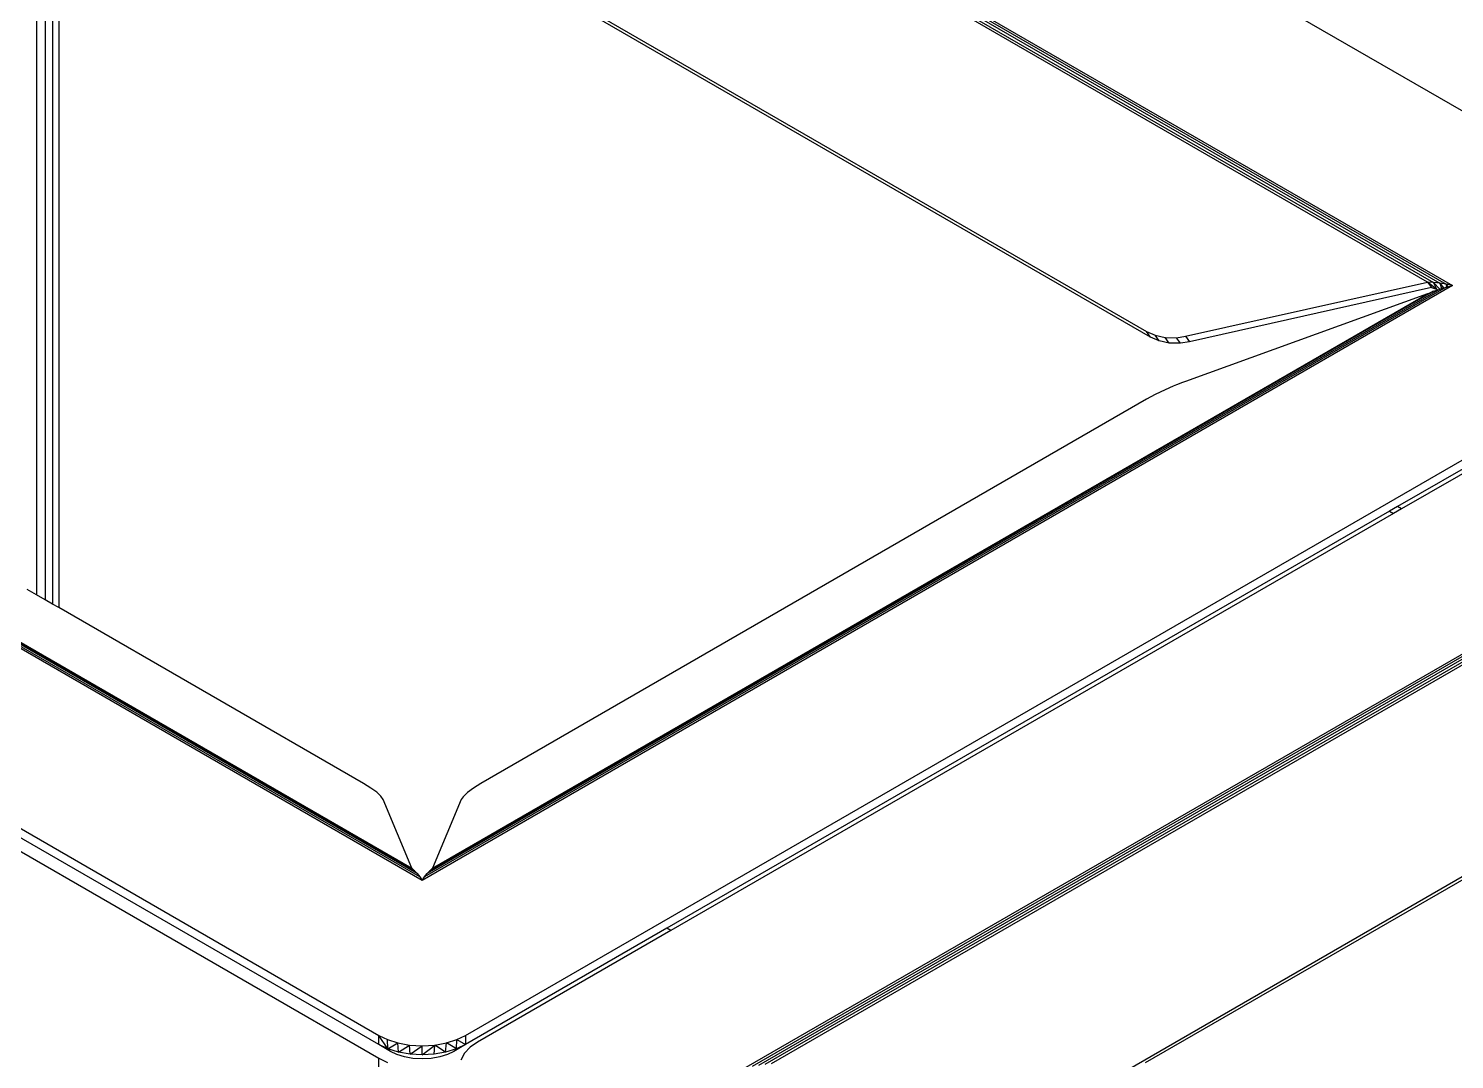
# Model space of a CAD drawing. Header units: millimetres. Extents: x 153 to 4750, y 92 to 3343.
# Drawn here: x 3562.4 to 3817.7, y 2671.5 to 2856.1 of the extents above; entities that cross this region are included whole.
import ezdxf

# ---------------------------------------------------------------- set-up
doc = ezdxf.new("R2010")
doc.units = ezdxf.units.MM

msp = doc.modelspace()

# ---------------------------------------------------------------- linework, layer by layer
for p, q in [((3865.5, 2814.59), (3569.93, 2985.24)), ((3562.15, 2957.46), (3817.39, 2810.1)), ((3562.59, 2956.78), (3816.25, 2810.33)), ((3563.04, 2956.04), (3815.11, 2810.51)), ((3563.5, 2955.26), (3813.99, 2810.64)), ((3812.88, 2810.74), (3563.98, 2954.44)), ((3572.64, 2911.54), (3762.6, 2801.87)), ((3563.79, 2908.52), (3563.79, 2754.73)), ((3763.31, 2800.86), (3573.35, 2910.53)), ((3565.33, 2908.24), (3565.33, 2753.84)), ((3566.69, 2907.8), (3566.69, 2753.06)), ((3567.81, 2907.26), (3567.81, 2752.41)), ((3632.86, 2703.56), (3377.62, 2850.92)), ((3632.42, 2704.19), (3378.77, 2850.64)), ((3631.97, 2704.77), (3379.9, 2850.3)), ((3631.51, 2705.29), (3381.03, 2849.91)), ((3382.14, 2849.45), (3631.04, 2705.75)), ((3329.51, 2846.43), (3625.09, 2675.79)), ((3625.09, 2674.15), (3329.51, 2844.8)), ((3329.51, 2842.35), (3625.09, 2671.7)), ((3817.39, 2810.1), (3632.86, 2703.56)), ((3816.25, 2809.82), (3633.31, 2704.19)), ((3815.11, 2809.48), (3633.75, 2704.77)), ((3813.99, 2809.08), (3634.21, 2705.29)), ((3769.58, 2801.02), (3812.88, 2810.74)), ((3813.59, 2809.73), (3770.28, 2800.02)), ((3814.53, 2809.45), (3812.88, 2810.74)), ((3812.88, 2810.74), (3813.59, 2809.73)), ((3813.99, 2810.64), (3812.88, 2810.74)), ((3812.88, 2808.63), (3813.99, 2809.08)), ((3813.59, 2809.73), (3814.53, 2809.45)), ((3813.99, 2810.64), (3815.11, 2809.48)), ((3815.11, 2810.51), (3813.99, 2810.64)), ((3813.99, 2810.64), (3814.53, 2809.45)), ((3813.99, 2809.08), (3814.78, 2809.36)), ((3814.53, 2809.45), (3814.78, 2809.36)), ((3814.78, 2809.36), (3815.11, 2809.48)), ((3815.11, 2810.51), (3815.76, 2809.67)), ((3816.25, 2810.33), (3815.11, 2810.51)), ((3815.11, 2810.51), (3815.37, 2809.56)), ((3815.11, 2809.48), (3815.37, 2809.56)), ((3815.37, 2809.56), (3815.76, 2809.67)), ((3815.76, 2809.67), (3816.25, 2809.82)), ((3816.25, 2810.33), (3816.52, 2809.88)), ((3817.39, 2810.1), (3816.25, 2810.33)), ((3816.25, 2810.33), (3816.31, 2809.83)), ((3816.25, 2809.82), (3816.31, 2809.83)), ((3816.31, 2809.83), (3816.52, 2809.88)), ((3816.52, 2809.88), (3817.39, 2810.1)), ((3634.69, 2705.75), (3812.88, 2808.63)), ((3812.88, 2808.63), (3769.58, 2792.93)), ((3640.64, 2675.79), (3865.5, 2805.61)), ((3762.6, 2801.87), (3764.13, 2801.19)), ((3763.31, 2800.86), (3762.6, 2801.87)), ((3764.13, 2801.19), (3765.94, 2800.8)), ((3764.84, 2800.18), (3764.13, 2801.19)), ((3764.84, 2800.18), (3763.31, 2800.86)), ((3766.64, 2799.79), (3764.84, 2800.18)), ((3765.94, 2800.8), (3767.95, 2800.77)), ((3766.64, 2799.79), (3765.94, 2800.8)), ((3768.66, 2799.77), (3766.64, 2799.79)), ((3767.95, 2800.77), (3769.58, 2801.02)), ((3768.66, 2799.77), (3767.95, 2800.77)), ((3770.28, 2800.02), (3768.66, 2799.77)), ((3769.58, 2801.02), (3770.28, 2800.02)), ((3765.94, 2791.45), (3764.13, 2790.58)), ((3767.35, 2792.06), (3765.94, 2791.45)), ((3767.95, 2792.31), (3767.35, 2792.06)), ((3769.03, 2792.72), (3767.95, 2792.31)), ((3769.58, 2792.93), (3769.03, 2792.72)), ((3762.6, 2789.76), (3643.35, 2720.91)), ((3764.13, 2790.58), (3762.6, 2789.76)), ((3825.2, 2780.71), (3807.52, 2770.5)), ((3825.2, 2779.89), (3808.23, 2770.09)), ((3690.87, 2670.07), (3875.4, 2776.61)), ((3692.01, 2670.3), (3874.97, 2775.9)), ((3693.15, 2670.48), (3874.51, 2775.19)), ((3694.28, 2670.61), (3874.05, 2774.41)), ((3873.58, 2773.59), (3695.38, 2670.71)), ((3806.1, 2769.68), (3676.7, 2694.97)), ((3806.81, 2769.27), (3677.41, 2694.57)), ((3807.52, 2770.5), (3806.1, 2769.68)), ((3806.1, 2769.68), (3806.81, 2769.27)), ((3808.23, 2770.09), (3806.81, 2769.27)), ((3808.23, 2770.09), (3807.52, 2770.5)), ((3563.79, 2754.73), (3562.15, 2755.68)), ((3565.33, 2753.84), (3563.79, 2754.73)), ((3566.69, 2753.06), (3565.33, 2753.84)), ((3567.81, 2752.41), (3566.69, 2753.06)), ((3622.38, 2720.91), (3567.81, 2752.41)), ((3745.66, 2661.84), (3864.91, 2730.69)), ((3623.68, 2720.1), (3622.38, 2720.91)), ((3624.73, 2719.33), (3623.68, 2720.1)), ((3642.05, 2720.1), (3640.96, 2719.3)), ((3643.35, 2720.91), (3642.05, 2720.1)), ((3625.46, 2718.63), (3624.73, 2719.33)), ((3625.86, 2718.04), (3625.46, 2718.63)), ((3631.04, 2705.75), (3625.86, 2718.04)), ((3639.87, 2718.04), (3634.69, 2705.75)), ((3640.19, 2718.55), (3639.87, 2718.04)), ((3640.96, 2719.3), (3640.19, 2718.55)), ((3829.44, 2709.61), (3762.32, 2670.85)), ((3631.04, 2705.75), (3631.51, 2705.29)), ((3631.51, 2705.29), (3631.97, 2704.77)), ((3631.97, 2704.77), (3632.42, 2704.19)), ((3632.42, 2704.19), (3632.86, 2703.56)), ((3632.86, 2703.56), (3633.31, 2704.19)), ((3633.31, 2704.19), (3633.75, 2704.77)), ((3633.75, 2704.77), (3634.21, 2705.29)), ((3634.21, 2705.29), (3634.69, 2705.75)), ((3676.7, 2694.97), (3640.64, 2674.15)), ((3677.41, 2694.57), (3642.76, 2674.56)), ((3677.41, 2694.57), (3676.7, 2694.97)), ((3625.09, 2675.79), (3626.63, 2675.04)), ((3625.09, 2674.15), (3625.09, 2675.79)), ((3626.74, 2673.37), (3625.09, 2675.79)), ((3627.21, 2672.93), (3625.09, 2674.15)), ((3626.74, 2673.37), (3625.09, 2674.15)), ((3626.63, 2675.04), (3628.49, 2674.45)), ((3626.74, 2673.37), (3626.63, 2675.04)), ((3626.74, 2673.37), (3628.49, 2674.45)), ((3628.49, 2674.45), (3630.61, 2674.06)), ((3628.65, 2672.78), (3628.49, 2674.45)), ((3628.65, 2672.78), (3630.61, 2674.06)), ((3630.61, 2674.06), (3632.86, 2673.93)), ((3630.74, 2672.41), (3630.61, 2674.06)), ((3630.74, 2672.41), (3632.86, 2673.93)), ((3632.86, 2673.93), (3635.12, 2674.06)), ((3632.86, 2672.29), (3635.12, 2674.06)), ((3632.86, 2672.29), (3632.86, 2673.93)), ((3634.99, 2672.41), (3635.12, 2674.06)), ((3635.12, 2674.06), (3637.23, 2674.45)), ((3637.07, 2672.78), (3635.12, 2674.06)), ((3637.07, 2672.78), (3637.23, 2674.45)), ((3637.23, 2674.45), (3639.1, 2675.04)), ((3638.99, 2673.37), (3637.23, 2674.45)), ((3640.64, 2674.15), (3638.52, 2672.93)), ((3638.99, 2673.37), (3639.1, 2675.04)), ((3640.64, 2674.15), (3638.99, 2673.37)), ((3639.1, 2675.04), (3640.64, 2675.79)), ((3639.1, 2675.04), (3640.64, 2674.15)), ((3641.48, 2673.67), (3640.45, 2672.59)), ((3640.64, 2675.79), (3640.64, 2674.15)), ((3642.76, 2674.56), (3641.48, 2673.67)), ((3625.09, 2594.14), (3625.09, 2671.7)), ((3625.09, 2671.7), (3626.63, 2670.96)), ((3628.65, 2672.78), (3626.74, 2673.37)), ((3628.33, 2672.39), (3627.21, 2672.93)), ((3629.69, 2671.96), (3628.33, 2672.39)), ((3630.74, 2672.41), (3628.65, 2672.78)), ((3631.22, 2671.67), (3629.69, 2671.96)), ((3632.86, 2672.29), (3630.74, 2672.41)), ((3632.86, 2671.58), (3631.22, 2671.67)), ((3634.99, 2672.41), (3632.86, 2672.29)), ((3634.5, 2671.67), (3632.86, 2671.58)), ((3636.04, 2671.96), (3634.5, 2671.67)), ((3637.07, 2672.78), (3634.99, 2672.41)), ((3637.4, 2672.39), (3636.04, 2671.96)), ((3638.99, 2673.37), (3637.07, 2672.78)), ((3638.52, 2672.93), (3637.4, 2672.39)), ((3640.45, 2672.59), (3639.77, 2671.37))]:
    msp.add_line(p, q)

doc.saveas('drawing.dxf')
